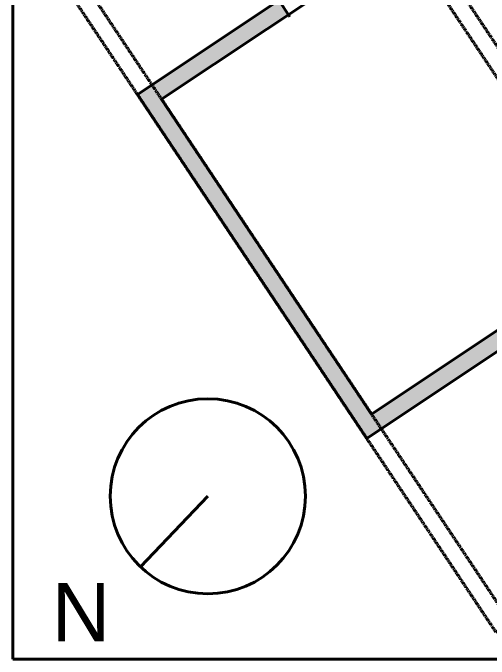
# Model space of a CAD drawing. Header units: inches. Extents: x -422522 to 22891, y -2973 to 414515.
# Drawn here: x -902 to -84, y 123 to 1233 of the extents above; entities that cross this region are included whole.
import ezdxf

# ---------------------------------------------------------------- set-up
doc = ezdxf.new("R2010")
doc.units = ezdxf.units.IN
doc.header["$MEASUREMENT"] = 0
doc.linetypes.add('DASHEDX2', pattern=[1.5, 1, -0.5])
doc.layers.get('0').update_dxf_attribs({"lineweight": 40})
doc.styles.get("Standard").update_dxf_attribs({"font": 'Arial.ttf'})

msp = doc.modelspace()

# ---------------------------------------------------------------- hatches: boundary and pattern name
h = msp.add_hatch()
h.set_pattern_fill('ANSI31', color=0)
h.paths.add_polyline_path([(-663.48105, 1109.76616), (-688.44256, 1093.12515), (-294.60542, 502.36944), (-269.64392, 519.01045)])
h.paths.add_polyline_path([(-428.84288, 1230.13609), (-441.39939, 1248.97086), (-441.40062, 1248.97003), (-445.48389, 1255.0976), (-663.48105, 1109.76616), (-646.84005, 1084.80465)])
h.paths.add_polyline_path([(592.75797, 1532.96044), (567.84051, 1516.25336), (753.77795, 1237.3472), (154.70173, 837.96306), (171.34274, 813.00155), (795.38046, 1229.0267)])
h.paths.add_polyline_path([(171.34274, 813.00155), (154.70173, 837.96306), (129.74023, 821.32205), (146.38123, 796.36055)])
h.paths.add_polyline_path([(146.38123, 796.36055), (129.74023, 821.32205), (-286.28492, 543.97196), (-269.64392, 519.01045)])
h.paths.add_polyline_path([(111.16067, 1590.13846), (94.51967, 1615.09997), (-222.4944, 1403.75726), (-205.85339, 1378.79575)])
h.paths.add_polyline_path([(-247.45591, 1387.11625), (-270.75054, 1371.5865), (-254.10954, 1346.62499), (-230.8149, 1362.15475)])
h.paths.add_polyline_path([(-222.4944, 1403.75726), (-247.45591, 1387.11625), (-230.8149, 1362.15475), (-205.85339, 1378.79575)])
h.paths.add_polyline_path([(393.22282, 1778.17989), (512.36017, 1599.47387), (537.29541, 1616.15428), (401.54332, 1819.78241), (194.3657, 1681.66399), (211.00671, 1656.70249)])

# ---------------------------------------------------------------- linework, layer by layer
for p, q in [((-222.4944, 1403.75726), (-688.44256, 1093.12515)), ((-445.48389, 1255.0976), (-426.34672, 1226.39185)), ((-294.60542, 502.36944), (-688.44256, 1093.12515)), ((-646.84005, 1084.80465), (-286.28492, 543.97196)), ((154.70173, 837.96306), (-286.28492, 543.97196)), ((171.34274, 813.00155), (-294.60542, 502.36944)), ((-683.3811, 281.86612), (-567.46866, 402.89304))]:
    msp.add_line(p, q)
at = {"ltscale": 0.5}
msp.add_line((-205.85339, 1378.79575), (-646.84005, 1084.80465), dxfattribs=at)
msp.add_lwpolyline([(-902.23904, 123.1678), (1097.76096, 123.1678), (1097.76096, 2123.1678), (-902.23904, 2123.1678)], close=True)
at = {"linetype": 'DASHEDX2'}
for points in [[(-361.16945, 1611.76983), (-827.11761, 1301.13772), (-72.72535, 169.54932), (393.22282, 480.18143)], [(-369.48995, 1570.16732), (-785.5151, 1292.81722), (-64.40484, 211.15184), (351.6203, 488.50194)]]:
    msp.add_lwpolyline(points, close=True, dxfattribs=at)
msp.add_circle((-567.46866, 402.89304), 167.58046)

# ---------------------------------------------------------------- texts
at = {"insert": (-835.68924, 253.7613), "char_height": 100, "attachment_point": 1}
msp.add_mtext_dynamic_manual_height_columns('N', width=1.1484204, gutter_width=1, heights=[0], dxfattribs=at)

doc.saveas('drawing.dxf')
